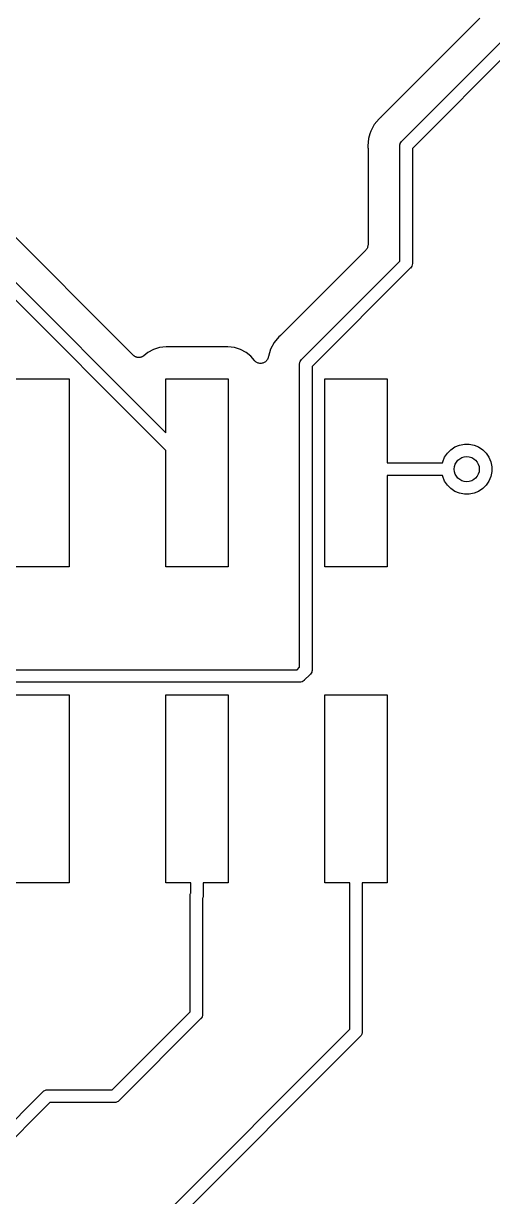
# Model space of a CAD drawing. Extents: x 2.15 to 10.02, y -5.18 to -1.32.
# Drawn here: x 8.733 to 9.028, y -3.985 to -3.248 of the extents above; entities that cross this region are included whole.
import ezdxf

# ---------------------------------------------------------------- set-up
doc = ezdxf.new("R2010")
doc.units = 0
doc.header["$MEASUREMENT"] = 0
doc.layers.add('BLACK', color=7, linetype='CONTINUOUS')

msp = doc.modelspace()

# ---------------------------------------------------------------- linework, layer by layer
at = {"layer": 'BLACK', "linetype": 'CONTINUOUS'}
for p, q in [((8.8016, -3.45633), (8.51754, -3.17227)), ((8.50253, -3.18554), (8.82205, -3.50506)), ((8.82205, -3.5162), (8.49798, -3.19213)), ((9.01968, -3.2445), (8.95731, -3.30687)), ((8.97058, -3.32188), (9.04114, -3.25132)), ((9.04114, -3.26246), (8.97717, -3.32643)), ((8.95622, -3.3078), (8.95323, -3.31144)), ((8.95694, -3.3072), (8.95622, -3.3078)), ((8.95709, -3.30705), (8.95694, -3.3072)), ((8.95726, -3.30692), (8.95709, -3.30705)), ((8.95731, -3.30687), (8.95726, -3.30692)), ((8.95101, -3.3156), (8.95051, -3.31724)), ((8.95323, -3.31144), (8.95101, -3.3156)), ((8.94964, -3.32011), (8.94918, -3.3248)), ((8.95051, -3.31724), (8.94964, -3.32011)), ((8.95051, -3.31724), (8.95051, -3.31724)), ((8.96929, -3.32461), (8.96935, -3.32403)), ((8.96935, -3.32402), (8.96945, -3.32369)), ((8.96935, -3.32403), (8.96935, -3.32402)), ((8.96945, -3.32369), (8.96957, -3.32329)), ((8.96957, -3.32329), (8.96994, -3.32261)), ((8.96994, -3.32261), (8.97043, -3.32201)), ((8.97043, -3.32201), (8.97058, -3.32188)), ((8.94918, -3.3248), (8.94927, -3.32573)), ((8.94927, -3.32573), (8.94927, -3.3258)), ((8.94927, -3.3258), (8.94927, -3.32601)), ((8.94927, -3.32601), (8.94929, -3.32622)), ((8.94929, -3.32622), (8.94929, -3.38683)), ((8.96927, -3.3248), (8.96929, -3.32461)), ((8.96929, -3.325), (8.96927, -3.3248)), ((8.96929, -3.32461), (8.96929, -3.32461)), ((8.96929, -3.39719), (8.96929, -3.325)), ((8.97717, -3.32643), (8.97717, -3.39863)), ((8.94783, -3.39037), (8.89432, -3.44388)), ((8.94812, -3.39001), (8.94783, -3.39037)), ((8.94842, -3.38966), (8.94812, -3.39001)), ((8.94843, -3.38963), (8.94842, -3.38966)), ((8.94845, -3.38961), (8.94843, -3.38963)), ((8.94866, -3.38921), (8.94845, -3.38961)), ((8.94889, -3.3888), (8.94866, -3.38921)), ((8.9489, -3.38878), (8.94889, -3.3888)), ((8.94891, -3.38875), (8.9489, -3.38878)), ((8.94904, -3.38831), (8.94891, -3.38875)), ((8.94918, -3.38787), (8.94904, -3.38831)), ((8.94919, -3.38785), (8.94918, -3.38787)), ((8.94924, -3.38736), (8.94919, -3.38782)), ((8.94919, -3.38782), (8.94919, -3.38785)), ((8.94929, -3.3869), (8.94924, -3.38736)), ((8.94929, -3.38683), (8.94929, -3.38685)), ((8.94929, -3.38685), (8.94929, -3.38685)), ((8.94929, -3.38685), (8.94929, -3.38685)), ((8.94929, -3.38685), (8.94929, -3.3869)), ((8.90759, -3.45889), (8.96929, -3.39719)), ((8.97588, -3.40174), (8.91417, -3.46344)), ((8.97603, -3.40162), (8.97588, -3.40174)), ((8.97652, -3.40102), (8.97603, -3.40162)), ((8.97688, -3.40033), (8.97652, -3.40102)), ((8.97689, -3.40032), (8.97688, -3.40033)), ((8.97711, -3.39959), (8.97689, -3.40032)), ((8.97718, -3.39882), (8.97711, -3.39959)), ((8.97717, -3.39863), (8.97718, -3.39882)), ((8.89024, -3.44845), (8.88801, -3.45261)), ((8.89323, -3.4448), (8.89024, -3.44845)), ((8.89395, -3.44421), (8.89323, -3.4448)), ((8.8941, -3.44406), (8.89395, -3.44421)), ((8.89427, -3.44393), (8.8941, -3.44406)), ((8.89432, -3.44388), (8.89427, -3.44393)), ((8.80178, -3.45648), (8.8016, -3.45633)), ((8.80193, -3.45664), (8.80178, -3.45648)), ((8.80215, -3.45678), (8.80193, -3.45664)), ((8.80825, -3.45671), (8.80807, -3.45683)), ((8.80831, -3.45666), (8.80825, -3.45671)), ((8.81088, -3.45455), (8.80831, -3.45666)), ((8.81436, -3.45269), (8.81088, -3.45455)), ((8.81813, -3.45155), (8.81436, -3.45269)), ((8.82229, -3.45114), (8.81813, -3.45155)), ((8.86117, -3.45114), (8.82229, -3.45114)), ((8.86534, -3.45155), (8.86117, -3.45114)), ((8.86911, -3.45269), (8.86534, -3.45155)), ((8.87258, -3.45455), (8.86911, -3.45269)), ((8.87563, -3.45705), (8.87258, -3.45455)), ((8.88732, -3.45489), (8.88664, -3.45715)), ((8.88801, -3.45261), (8.88732, -3.45489)), ((8.88732, -3.45489), (8.88732, -3.45489)), ((8.80236, -3.45695), (8.80215, -3.45678)), ((8.80255, -3.45706), (8.80236, -3.45695)), ((8.80274, -3.45719), (8.80255, -3.45706)), ((8.80298, -3.45729), (8.80274, -3.45719)), ((8.80322, -3.45741), (8.80298, -3.45729)), ((8.80343, -3.45748), (8.80322, -3.45741)), ((8.80364, -3.45757), (8.80343, -3.45748)), ((8.8039, -3.45762), (8.80364, -3.45757)), ((8.80415, -3.4577), (8.8039, -3.45762)), ((8.80437, -3.45772), (8.80415, -3.4577)), ((8.80459, -3.45777), (8.80437, -3.45772)), ((8.80486, -3.45777), (8.80459, -3.45777)), ((8.80512, -3.4578), (8.80486, -3.45777)), ((8.80534, -3.45778), (8.80512, -3.4578)), ((8.80557, -3.45778), (8.80534, -3.45778)), ((8.80583, -3.45773), (8.80557, -3.45778)), ((8.80609, -3.4577), (8.80583, -3.45773)), ((8.80631, -3.45764), (8.80609, -3.4577)), ((8.80653, -3.4576), (8.80631, -3.45764)), ((8.80677, -3.4575), (8.80653, -3.4576)), ((8.80703, -3.45743), (8.80677, -3.4575)), ((8.80723, -3.45732), (8.80703, -3.45743)), ((8.80744, -3.45724), (8.80723, -3.45732)), ((8.80766, -3.45709), (8.80744, -3.45724)), ((8.80789, -3.45697), (8.80766, -3.45709)), ((8.80807, -3.45683), (8.80789, -3.45697)), ((8.87781, -3.45971), (8.87563, -3.45705)), ((8.87815, -3.46005), (8.87781, -3.45971)), ((8.87849, -3.46039), (8.87815, -3.46005)), ((8.8785, -3.4604), (8.87849, -3.46039)), ((8.8789, -3.46067), (8.8785, -3.4604)), ((8.8785, -3.4604), (8.8785, -3.4604)), ((8.8793, -3.46094), (8.8789, -3.46067)), ((8.87931, -3.46094), (8.8793, -3.46094)), ((8.87931, -3.46095), (8.87931, -3.46094)), ((8.87976, -3.46113), (8.87931, -3.46095)), ((8.8802, -3.46132), (8.87976, -3.46113)), ((8.88021, -3.46132), (8.8802, -3.46132)), ((8.88069, -3.46142), (8.88021, -3.46132)), ((8.88021, -3.46132), (8.88021, -3.46132)), ((8.88115, -3.46151), (8.88069, -3.46142)), ((8.88116, -3.46151), (8.88115, -3.46151)), ((8.88117, -3.46151), (8.88116, -3.46151)), ((8.88166, -3.46152), (8.88117, -3.46151)), ((8.88213, -3.46152), (8.88166, -3.46152)), ((8.88214, -3.46152), (8.88213, -3.46152)), ((8.88215, -3.46152), (8.88214, -3.46152)), ((8.88263, -3.46143), (8.88215, -3.46152)), ((8.88309, -3.46134), (8.88263, -3.46143)), ((8.8831, -3.46133), (8.88309, -3.46134)), ((8.88355, -3.46115), (8.8831, -3.46133)), ((8.8831, -3.46133), (8.8831, -3.46133)), ((8.88399, -3.46097), (8.88355, -3.46115)), ((8.884, -3.46097), (8.88399, -3.46097)), ((8.88401, -3.46096), (8.884, -3.46097)), ((8.88441, -3.4607), (8.88401, -3.46096)), ((8.88481, -3.46044), (8.88441, -3.4607)), ((8.88482, -3.46043), (8.88481, -3.46044)), ((8.88517, -3.46009), (8.88482, -3.46043)), ((8.88482, -3.46043), (8.88482, -3.46043)), ((8.88551, -3.45976), (8.88517, -3.46009)), ((8.88552, -3.45974), (8.88551, -3.45975)), ((8.88551, -3.45975), (8.88551, -3.45976)), ((8.88579, -3.45934), (8.88552, -3.45974)), ((8.88606, -3.45895), (8.88579, -3.45934)), ((8.88607, -3.45894), (8.88606, -3.45894)), ((8.88606, -3.45894), (8.88606, -3.45895)), ((8.88626, -3.45849), (8.88607, -3.45894)), ((8.88644, -3.45805), (8.88626, -3.45849)), ((8.88645, -3.45805), (8.88644, -3.45805)), ((8.88655, -3.45757), (8.88645, -3.45804)), ((8.88645, -3.45804), (8.88645, -3.45805)), ((8.88664, -3.45715), (8.88655, -3.45757)), ((8.90628, -3.46181), (8.9063, -3.46162)), ((8.9063, -3.462), (8.90628, -3.46181)), ((8.9063, -3.46162), (8.90636, -3.46104)), ((8.9063, -3.46162), (8.9063, -3.46162)), ((8.9063, -3.65231), (8.9063, -3.462)), ((8.90636, -3.46104), (8.90637, -3.461)), ((8.90637, -3.461), (8.90645, -3.46073)), ((8.90645, -3.46073), (8.90658, -3.4603)), ((8.90658, -3.4603), (8.90695, -3.45961)), ((8.90695, -3.45961), (8.90744, -3.45901)), ((8.90744, -3.45901), (8.90759, -3.45889)), ((8.91417, -3.46344), (8.91417, -3.65374)), ((8.72205, -3.47126), (8.76142, -3.47126)), ((8.76142, -3.47126), (8.76142, -3.58937)), ((8.82205, -3.50506), (8.82205, -3.47126)), ((8.82205, -3.47126), (8.86142, -3.47126)), ((8.86142, -3.47126), (8.86142, -3.58937)), ((8.92205, -3.58937), (8.92205, -3.47126)), ((8.92205, -3.47126), (8.96142, -3.47126)), ((8.96142, -3.47126), (8.96142, -3.52402)), ((9.00138, -3.51572), (9.00396, -3.514)), ((9.00396, -3.514), (9.00682, -3.51281)), ((9.00682, -3.51281), (9.00987, -3.5122)), ((9.00987, -3.5122), (9.01297, -3.5122)), ((9.01297, -3.5122), (9.01601, -3.51281)), ((9.01601, -3.51281), (9.01888, -3.514)), ((9.01888, -3.514), (9.02146, -3.51572)), ((8.82205, -3.58937), (8.82205, -3.5162)), ((8.99627, -3.52336), (8.99746, -3.52049)), ((8.99746, -3.52049), (8.99919, -3.51791)), ((8.99919, -3.51791), (9.00138, -3.51572)), ((9.02146, -3.51572), (9.02365, -3.51791)), ((9.02365, -3.51791), (9.02537, -3.52049)), ((9.02537, -3.52049), (9.02656, -3.52336)), ((8.96142, -3.52402), (8.99614, -3.52402)), ((8.99614, -3.52402), (8.99627, -3.52336)), ((9.02656, -3.52336), (9.02717, -3.5264)), ((9.02717, -3.5295), (9.02656, -3.53255)), ((9.02717, -3.5264), (9.02717, -3.5295)), ((8.99614, -3.53189), (8.96142, -3.53189)), ((8.96142, -3.53189), (8.96142, -3.58937)), ((8.99627, -3.53255), (8.99614, -3.53189)), ((8.99746, -3.53541), (8.99627, -3.53255)), ((8.99919, -3.53799), (8.99746, -3.53541)), ((9.02537, -3.53541), (9.02365, -3.53799)), ((9.02656, -3.53255), (9.02537, -3.53541)), ((9.00138, -3.54019), (8.99919, -3.53799)), ((9.00396, -3.54191), (9.00138, -3.54019)), ((9.00682, -3.5431), (9.00396, -3.54191)), ((9.00987, -3.5437), (9.00682, -3.5431)), ((9.01297, -3.5437), (9.00987, -3.5437)), ((9.01601, -3.5431), (9.01297, -3.5437)), ((9.01888, -3.54191), (9.01601, -3.5431)), ((9.02146, -3.54019), (9.01888, -3.54191)), ((9.02365, -3.53799), (9.02146, -3.54019)), ((8.76142, -3.58937), (8.72205, -3.58937)), ((8.86142, -3.58937), (8.82205, -3.58937)), ((8.96142, -3.58937), (8.92205, -3.58937)), ((8.31279, -3.65394), (8.90467, -3.65394)), ((8.90467, -3.65394), (8.9063, -3.65231)), ((8.91389, -3.65545), (8.91353, -3.65613)), ((8.91406, -3.6549), (8.91389, -3.65545)), ((8.91412, -3.65471), (8.91406, -3.6549)), ((8.91414, -3.65447), (8.91412, -3.65471)), ((8.91417, -3.65413), (8.91414, -3.65447)), ((8.91417, -3.65374), (8.91419, -3.65394)), ((8.91419, -3.65394), (8.91417, -3.65413)), ((8.91417, -3.65413), (8.91417, -3.65413)), ((8.90611, -3.66181), (8.31423, -3.66181)), ((8.9063, -3.66183), (8.90611, -3.66181)), ((8.90649, -3.66181), (8.9063, -3.66183)), ((8.90707, -3.66175), (8.90649, -3.66181)), ((8.90649, -3.66181), (8.90649, -3.66181)), ((8.90781, -3.66153), (8.90707, -3.66175)), ((8.9085, -3.66116), (8.90781, -3.66153)), ((8.9091, -3.66067), (8.9085, -3.66116)), ((8.90922, -3.66052), (8.9091, -3.66067)), ((8.91288, -3.65686), (8.90922, -3.66052)), ((8.91303, -3.65673), (8.91288, -3.65686)), ((8.91353, -3.65613), (8.91303, -3.65673)), ((8.72205, -3.66969), (8.76142, -3.66969)), ((8.76142, -3.66969), (8.76142, -3.7878)), ((8.82205, -3.7878), (8.82205, -3.66969)), ((8.82205, -3.66969), (8.86142, -3.66969)), ((8.86142, -3.66969), (8.86142, -3.7878)), ((8.92205, -3.7878), (8.92205, -3.66969)), ((8.92205, -3.66969), (8.96142, -3.66969)), ((8.96142, -3.66969), (8.96142, -3.7878)), ((8.76142, -3.7878), (8.72205, -3.7878)), ((8.8378, -3.7878), (8.82205, -3.7878)), ((8.8378, -3.79434), (8.8378, -3.7878)), ((8.86142, -3.7878), (8.84567, -3.7878)), ((8.84567, -3.7878), (8.84567, -3.79548)), ((8.9378, -3.7878), (8.92205, -3.7878)), ((8.9378, -3.87987), (8.9378, -3.7878)), ((8.96142, -3.7878), (8.94567, -3.7878)), ((8.94567, -3.7878), (8.94567, -3.8813)), ((8.8374, -3.79587), (8.83746, -3.79529)), ((8.83746, -3.79529), (8.83751, -3.79511)), ((8.83751, -3.79511), (8.83753, -3.79505)), ((8.83753, -3.79505), (8.83768, -3.79455)), ((8.83768, -3.79455), (8.8378, -3.79434)), ((8.84567, -3.79548), (8.84569, -3.79567)), ((8.84569, -3.79567), (8.84567, -3.79586)), ((8.83738, -3.79606), (8.8374, -3.79587)), ((8.8374, -3.79626), (8.83738, -3.79606)), ((8.8374, -3.79587), (8.8374, -3.79587)), ((8.8374, -3.86884), (8.8374, -3.79626)), ((8.84539, -3.79718), (8.84528, -3.79739)), ((8.84528, -3.79739), (8.84528, -3.87028)), ((8.84561, -3.79644), (8.84539, -3.79718)), ((8.84567, -3.79586), (8.84561, -3.79644)), ((8.84567, -3.79586), (8.84567, -3.79586)), ((8.78829, -3.91795), (8.8374, -3.86884)), ((8.84399, -3.87339), (8.79284, -3.92454)), ((8.84414, -3.87327), (8.84399, -3.87339)), ((8.84426, -3.87312), (8.84414, -3.87327)), ((8.84445, -3.87289), (8.84426, -3.87312)), ((8.84426, -3.87312), (8.84426, -3.87312)), ((8.84463, -3.87267), (8.84445, -3.87289)), ((8.84499, -3.87199), (8.84463, -3.87267)), ((8.84522, -3.87124), (8.84499, -3.87199)), ((8.84528, -3.87067), (8.84522, -3.87124)), ((8.84528, -3.87028), (8.84529, -3.87047)), ((8.84529, -3.87047), (8.84528, -3.87067)), ((8.84528, -3.87067), (8.84528, -3.87067)), ((8.38754, -4.43012), (8.9378, -3.87987)), ((8.94502, -3.88369), (8.94453, -3.88429)), ((8.94539, -3.88301), (8.94502, -3.88369)), ((8.94547, -3.88273), (8.94539, -3.88301)), ((8.94561, -3.88227), (8.94547, -3.88273)), ((8.94562, -3.88215), (8.94561, -3.88227)), ((8.94567, -3.88169), (8.94562, -3.88215)), ((8.94567, -3.8813), (8.94569, -3.8815)), ((8.94569, -3.8815), (8.94567, -3.88169)), ((8.94567, -3.88169), (8.94567, -3.88169)), ((8.94438, -3.88442), (8.39311, -4.43568)), ((8.94453, -3.88429), (8.94438, -3.88442)), ((8.19073, -4.47323), (8.74472, -3.91924)), ((8.74472, -3.91924), (8.74484, -3.91909)), ((8.74484, -3.91909), (8.74544, -3.9186)), ((8.74544, -3.9186), (8.74612, -3.91824)), ((8.74612, -3.91824), (8.74641, -3.91815)), ((8.74641, -3.91815), (8.74687, -3.91801)), ((8.74687, -3.91801), (8.74764, -3.91793)), ((8.74764, -3.91793), (8.74783, -3.91795)), ((8.74783, -3.91795), (8.78829, -3.91795)), ((8.74927, -3.92583), (8.19528, -4.47981)), ((8.78973, -3.92583), (8.74927, -3.92583)), ((8.78992, -3.92585), (8.78973, -3.92583)), ((8.79011, -3.92583), (8.78992, -3.92585)), ((8.79069, -3.92577), (8.79011, -3.92583)), ((8.79011, -3.92583), (8.79011, -3.92583)), ((8.79143, -3.92555), (8.79069, -3.92577)), ((8.79212, -3.92518), (8.79143, -3.92555)), ((8.79272, -3.92469), (8.79212, -3.92518)), ((8.79284, -3.92454), (8.79272, -3.92469))]:
    msp.add_line(p, q, dxfattribs=at)
at = {"layer": 'BLACK'}
msp.add_circle((9.01142, -3.52795), 0.00787, dxfattribs=at)

doc.saveas('drawing.dxf')
